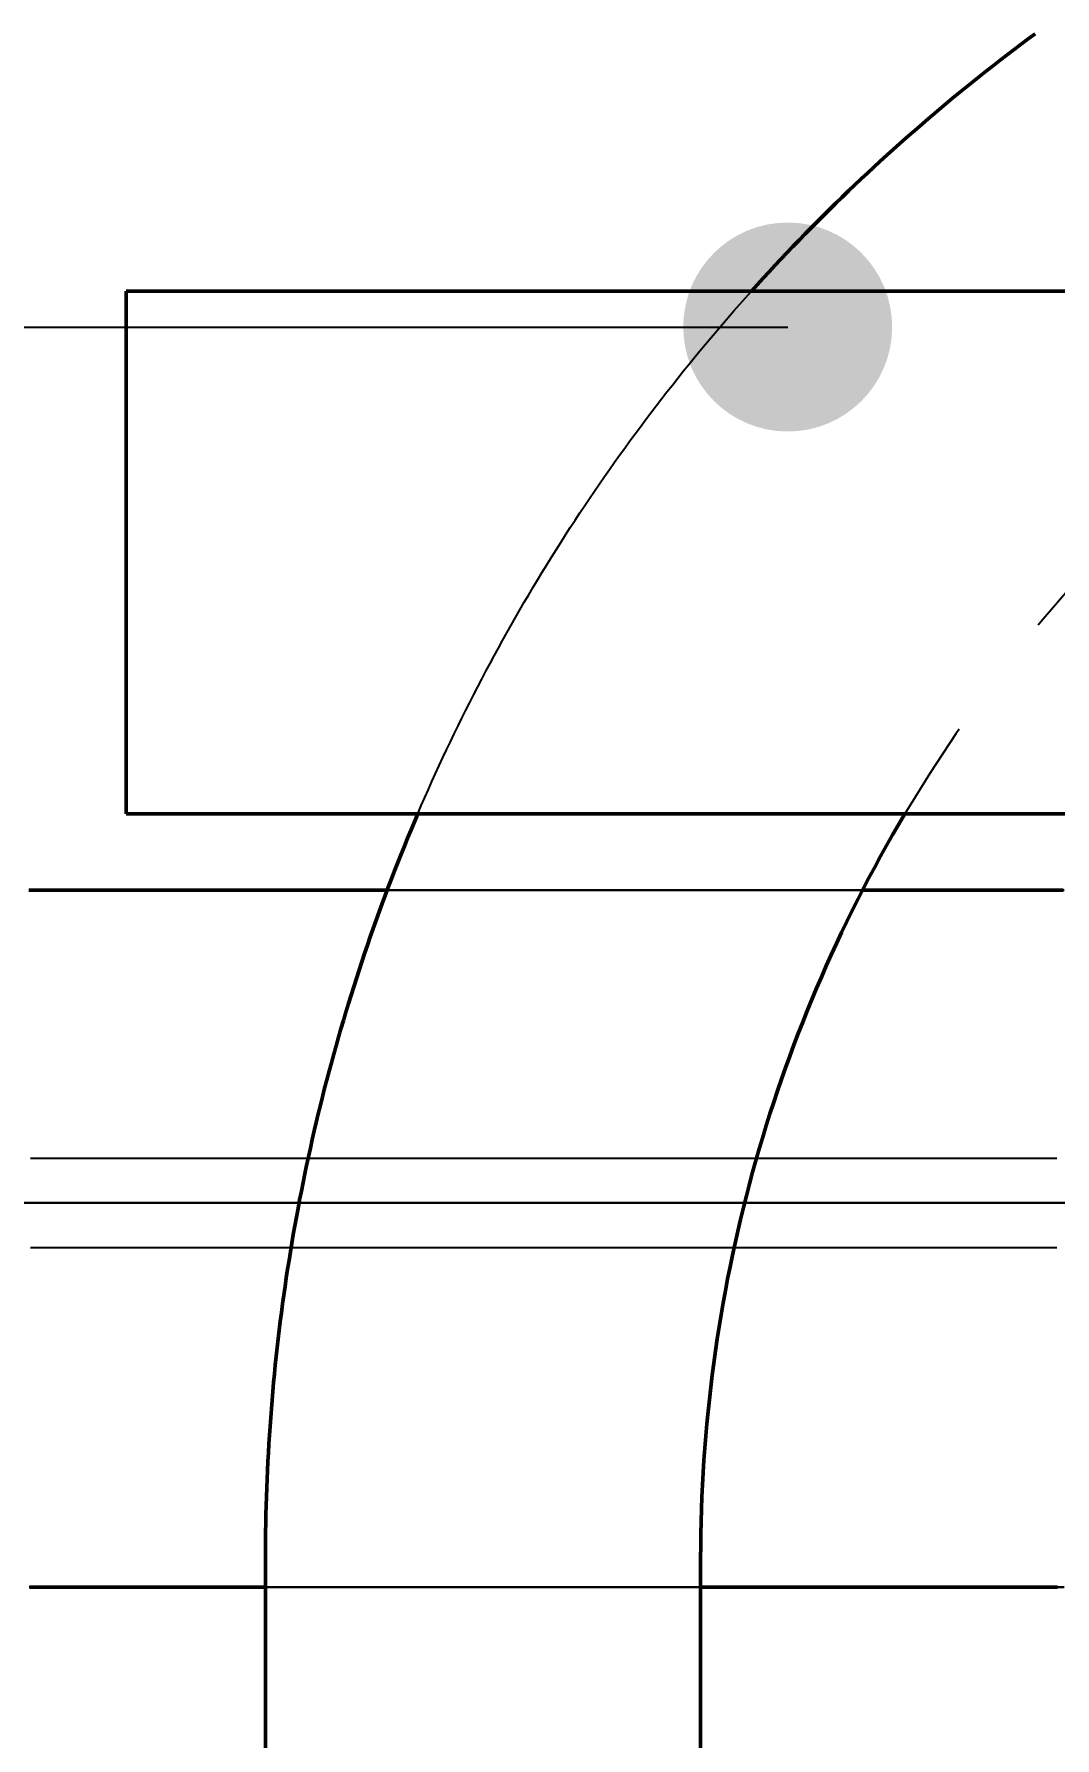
# Model space of a CAD drawing. Header units: millimetres. Extents: x 0 to 594, y 0 to 420.
# Drawn here: x 80.55 to 86.41, y 334.33 to 344.11 of the extents above; entities that cross this region are included whole.
import ezdxf

# ---------------------------------------------------------------- set-up
doc = ezdxf.new("R2010")
doc.units = ezdxf.units.MM
doc.linetypes.add('ISO02-TRAZOS', pattern=[3.75, 3, -0.75])
for name, color, linetype, lineweight in [('01-VISIBLE', 7, 'CONTINUOUS', 50), ('02-OCULTA', 4, 'ISO02-TRAZOS', 25), ('04-COTA', 3, 'CONTINUOUS', 25), ('08-FINA', 5, 'CONTINUOUS', 25)]:
    doc.layers.add(name, color=color, linetype=linetype, lineweight=lineweight)
doc.styles.add('ISO3098', font='isocpeur.ttf')
doc.dimstyles.new('FLAMA-ISO', dxfattribs={"dimtxt": 3.5, "dimasz": 3, "dimexe": 2, "dimexo": 1, "dimgap": 1, "dimtad": 1, "dimdec": 1, "dimtxsty": 'ISO3098', "dimcen": 2.5, "dimclrd": 3, "dimclre": 3, "dimclrt": 3, "dimazin": 3, "dimtfac": 1, "dimtmove": 0, "dimatfit": 3, "dimlwd": 25, "dimlwe": 25})

msp = doc.modelspace()

# ---------------------------------------------------------------- hatches: boundary and pattern name
at = {"layer": '08-FINA'}
h = msp.add_hatch(color=7, dxfattribs=at)
h.dxf.hatch_style = 1
edge = h.paths.add_edge_path()
edge.add_arc((84.875, 342.4292), 0.6, 0, 360)

# ---------------------------------------------------------------- linework, layer by layer
at = {"layer": '01-VISIBLE'}
for p, q in [((81.075, 339.635), (81.075, 342.635)), ((81.075, 342.635), (104.425, 342.635)), ((81.075, 339.635), (104.425, 339.635)), ((81.875, 314.1565), (81.875, 335.36)), ((84.375, 314.1565), (84.375, 335.36))]:
    msp.add_line(p, q, dxfattribs=at)
for points in [[(84.6667, 342.635), (84.7003, 342.6721), (84.734, 342.7091), (84.7679, 342.746), (84.802, 342.7826), (84.8363, 342.8191), (84.8707, 342.8555), (84.9053, 342.8917), (84.9401, 342.9277), (84.975, 342.9636), (85.0101, 342.9993), (85.0453, 343.0349), (85.0808, 343.0703), (85.1163, 343.1055), (85.1521, 343.1406), (85.188, 343.1755), (85.2241, 343.2102), (85.2603, 343.2448), (85.2967, 343.2792), (85.3332, 343.3134), (85.3699, 343.3475), (85.4068, 343.3814), (85.4438, 343.4151), (85.4809, 343.4487), (85.5183, 343.482), (85.5557, 343.5153), (85.5934, 343.5483), (85.6311, 343.5812), (85.6691, 343.6138), (85.7071, 343.6464), (85.7454, 343.6787), (85.7837, 343.7109), (85.8223, 343.7428), (85.8609, 343.7747), (85.8998, 343.8063), (85.9387, 343.8377), (85.9778, 343.869), (86.0171, 343.9001), (86.0565, 343.931), (86.096, 343.9617), (86.1357, 343.9923), (86.1755, 344.0226), (86.2154, 344.0528), (86.2555, 344.0828), (86.2958, 344.1126)], [(81.875, 335.36), (81.8751, 335.4105), (81.8755, 335.461), (81.8761, 335.5115), (81.8769, 335.562), (81.8779, 335.6125), (81.8792, 335.663), (81.8807, 335.7134), (81.8825, 335.7639), (81.8845, 335.8144), (81.8867, 335.8648), (81.8892, 335.9153), (81.8919, 335.9657), (81.8948, 336.0161), (81.898, 336.0665), (81.9014, 336.1169), (81.905, 336.1673), (81.9089, 336.2176), (81.913, 336.2679), (81.9173, 336.3183), (81.9219, 336.3686), (81.9267, 336.4188), (81.9317, 336.4691), (81.937, 336.5193), (81.9425, 336.5695), (81.9482, 336.6197), (81.9542, 336.6698), (81.9604, 336.7199), (81.9668, 336.77), (81.9735, 336.8201), (81.9804, 336.8701), (81.9875, 336.9201), (81.9948, 336.9701), (82.0024, 337.02), (82.0103, 337.0699), (82.0183, 337.1197), (82.0266, 337.1696), (82.0351, 337.2193), (82.0439, 337.2691), (82.0529, 337.3188), (82.0621, 337.3684), (82.0715, 337.418), (82.0812, 337.4676), (82.0911, 337.5171), (82.1012, 337.5666), (82.1116, 337.616), (82.1222, 337.6654), (82.133, 337.7147), (82.144, 337.764), (82.1553, 337.8132), (82.1668, 337.8624), (82.1786, 337.9115), (82.1905, 337.9606), (82.2027, 338.0096), (82.2151, 338.0585), (82.2278, 338.1074), (82.2406, 338.1563), (82.2537, 338.205), (82.2671, 338.2537), (82.2806, 338.3024), (82.2944, 338.351), (82.3084, 338.3995), (82.3226, 338.448), (82.3371, 338.4963), (82.3518, 338.5447), (82.3667, 338.5929), (82.3818, 338.6411), (82.3971, 338.6892), (82.4127, 338.7372), (82.4285, 338.7852), (82.4445, 338.8331), (82.4607, 338.8809), (82.4772, 338.9287), (82.4939, 338.9763), (82.5108, 339.0239), (82.5279, 339.0714), (82.5453, 339.1189), (82.5628, 339.1662), (82.5806, 339.2135), (82.5986, 339.2607), (82.6168, 339.3078), (82.6353, 339.3548), (82.6539, 339.4017), (82.6728, 339.4485), (82.6919, 339.4953), (82.7112, 339.5419), (82.7308, 339.5885), (82.7505, 339.635)], [(80.5156, 339.195), (80.5658, 339.195), (80.616, 339.195), (80.6662, 339.195), (80.7164, 339.195), (80.7666, 339.195), (80.8168, 339.195), (80.867, 339.195), (80.9172, 339.195), (80.9674, 339.195), (81.0176, 339.195), (81.0678, 339.195), (81.118, 339.195), (81.1682, 339.195), (81.2184, 339.195), (81.2685, 339.195), (81.3187, 339.195), (81.3689, 339.195), (81.4191, 339.195), (81.4693, 339.195), (81.5195, 339.195), (81.5697, 339.195), (81.6199, 339.195), (81.6701, 339.195), (81.7203, 339.195), (81.7705, 339.195), (81.8207, 339.195), (81.8709, 339.195), (81.9211, 339.195), (81.9713, 339.195), (82.0215, 339.195), (82.0717, 339.195), (82.1219, 339.195), (82.1721, 339.195), (82.2223, 339.195), (82.2725, 339.195), (82.3227, 339.195), (82.3729, 339.195), (82.423, 339.195), (82.4732, 339.195), (82.5234, 339.195), (82.5736, 339.195)], [(85.3046, 339.195), (85.3548, 339.195), (85.4049, 339.195), (85.4551, 339.195), (85.5052, 339.195), (85.5553, 339.195), (85.6055, 339.195), (85.6556, 339.195), (85.7057, 339.195), (85.7559, 339.195), (85.806, 339.195), (85.8561, 339.195), (85.9063, 339.195), (85.9564, 339.195), (86.0066, 339.195), (86.0567, 339.195), (86.1068, 339.195), (86.157, 339.195), (86.2071, 339.195), (86.2572, 339.195), (86.3074, 339.195), (86.3575, 339.195), (86.4077, 339.195), (86.4578, 339.195)], [(80.5189, 335.195), (80.5691, 335.195), (80.6194, 335.195), (80.6696, 335.195), (80.7198, 335.195), (80.77, 335.195), (80.8203, 335.195), (80.8705, 335.195), (80.9207, 335.195), (80.9709, 335.195), (81.0212, 335.195), (81.0714, 335.195), (81.1216, 335.195), (81.1718, 335.195), (81.2221, 335.195), (81.2723, 335.195), (81.3225, 335.195), (81.3727, 335.195), (81.423, 335.195), (81.4732, 335.195), (81.5234, 335.195), (81.5736, 335.195), (81.6239, 335.195), (81.6741, 335.195), (81.7243, 335.195), (81.7745, 335.195), (81.8248, 335.195), (81.875, 335.195)], [(84.375, 335.195), (84.425, 335.195), (84.475, 335.195), (84.525, 335.195), (84.575, 335.195), (84.625, 335.195), (84.675, 335.195), (84.725, 335.195), (84.775, 335.195), (84.825, 335.195), (84.875, 335.195), (84.925, 335.195), (84.975, 335.195), (85.025, 335.195), (85.075, 335.195), (85.125, 335.195), (85.175, 335.195), (85.225, 335.195), (85.275, 335.195), (85.325, 335.195), (85.375, 335.195), (85.425, 335.195), (85.475, 335.195), (85.525, 335.195), (85.575, 335.195), (85.625, 335.195), (85.675, 335.195), (85.725, 335.195), (85.775, 335.195), (85.825, 335.195), (85.875, 335.195), (85.925, 335.195), (85.975, 335.195), (86.025, 335.195), (86.075, 335.195), (86.125, 335.195), (86.175, 335.195), (86.225, 335.195), (86.275, 335.195), (86.325, 335.195), (86.375, 335.195), (86.425, 335.195)]]:
    msp.add_lwpolyline(points, dxfattribs=at)
msp.add_arc((92.75, 335.36), 8.375, 149.30634, 180, dxfattribs=at)
at = {"layer": '02-OCULTA'}
for p, q in [((81.075, 339.635), (81.075, 342.635)), ((81.075, 342.635), (91.75, 342.635)), ((81.075, 339.635), (91.75, 339.635))]:
    msp.add_line(p, q, dxfattribs=at)
for points in [[(82.7505, 339.635), (82.7704, 339.6813), (82.7905, 339.7274), (82.8109, 339.7735), (82.8314, 339.8195), (82.8522, 339.8654), (82.8731, 339.9112), (82.8943, 339.9569), (82.9157, 340.0025), (82.9373, 340.0479), (82.9591, 340.0933), (82.9812, 340.1386), (83.0034, 340.1838), (83.0258, 340.2289), (83.0485, 340.2739), (83.0713, 340.3188), (83.0944, 340.3635), (83.1177, 340.4082), (83.1412, 340.4528), (83.1649, 340.4972), (83.1888, 340.5415), (83.2129, 340.5858), (83.2372, 340.6299), (83.2617, 340.6739), (83.2864, 340.7178), (83.3113, 340.7615), (83.3364, 340.8052), (83.3617, 340.8487), (83.3872, 340.8921), (83.413, 340.9354), (83.4389, 340.9786), (83.465, 341.0217), (83.4913, 341.0646), (83.5178, 341.1074), (83.5446, 341.1501), (83.5715, 341.1927), (83.5986, 341.2351), (83.6259, 341.2775), (83.6534, 341.3197), (83.6811, 341.3617), (83.709, 341.4036), (83.7371, 341.4455), (83.7653, 341.4871), (83.7938, 341.5287), (83.8225, 341.5701), (83.8513, 341.6114), (83.8804, 341.6525), (83.9096, 341.6935), (83.9391, 341.7344), (83.9687, 341.7751), (83.9985, 341.8157), (84.0285, 341.8562), (84.0586, 341.8965), (84.089, 341.9367), (84.1196, 341.9767), (84.1503, 342.0166), (84.1812, 342.0564), (84.2123, 342.096), (84.2436, 342.1355), (84.2751, 342.1748), (84.3067, 342.214), (84.3386, 342.253), (84.3706, 342.2919), (84.4028, 342.3306), (84.4351, 342.3692), (84.4677, 342.4076), (84.5004, 342.4459), (84.5333, 342.484), (84.5664, 342.522), (84.5996, 342.5598), (84.6331, 342.5975), (84.6667, 342.635)], [(86.411, 339.195), (86.3217, 339.195), (86.2324, 339.195), (86.1432, 339.195), (86.0539, 339.195), (85.9646, 339.195), (85.8753, 339.195), (85.786, 339.195), (85.6968, 339.195), (85.6075, 339.195), (85.5182, 339.195), (85.4289, 339.195), (85.3396, 339.195), (85.2504, 339.195), (85.1611, 339.195), (85.0718, 339.195), (84.9825, 339.195), (84.8932, 339.195), (84.8039, 339.195), (84.7147, 339.195), (84.6254, 339.195), (84.5361, 339.195), (84.4468, 339.195), (84.3575, 339.195), (84.2683, 339.195), (84.179, 339.195), (84.0897, 339.195), (84.0004, 339.195), (83.9111, 339.195), (83.8218, 339.195), (83.7326, 339.195), (83.6433, 339.195), (83.554, 339.195), (83.4647, 339.195), (83.3754, 339.195), (83.2862, 339.195), (83.1969, 339.195), (83.1076, 339.195), (83.0183, 339.195), (82.929, 339.195), (82.8398, 339.195), (82.7505, 339.195), (82.6612, 339.195), (82.5719, 339.195), (82.4826, 339.195), (82.3933, 339.195), (82.3041, 339.195), (82.2148, 339.195), (82.1255, 339.195), (82.0362, 339.195), (81.9469, 339.195), (81.8577, 339.195), (81.7684, 339.195), (81.6791, 339.195), (81.5898, 339.195), (81.5005, 339.195), (81.4112, 339.195), (81.322, 339.195), (81.2327, 339.195), (81.1434, 339.195), (81.0541, 339.195), (80.9648, 339.195), (80.8756, 339.195), (80.7863, 339.195), (80.697, 339.195), (80.6077, 339.195), (80.5184, 339.195)], [(80.5243, 339.195), (80.6116, 339.195), (80.6989, 339.195), (80.7863, 339.195), (80.8736, 339.195), (80.9609, 339.195), (81.0482, 339.195), (81.1356, 339.195), (81.2229, 339.195), (81.3102, 339.195), (81.3975, 339.195), (81.4849, 339.195), (81.5722, 339.195), (81.6595, 339.195), (81.7468, 339.195), (81.8342, 339.195), (81.9215, 339.195), (82.0088, 339.195), (82.0962, 339.195), (82.1835, 339.195), (82.2708, 339.195), (82.3581, 339.195), (82.4455, 339.195), (82.5328, 339.195), (82.6201, 339.195), (82.7074, 339.195), (82.7948, 339.195), (82.8821, 339.195), (82.9694, 339.195), (83.0567, 339.195), (83.1441, 339.195), (83.2314, 339.195), (83.3187, 339.195), (83.4061, 339.195), (83.4934, 339.195), (83.5807, 339.195), (83.668, 339.195), (83.7554, 339.195), (83.8427, 339.195), (83.93, 339.195), (84.0173, 339.195), (84.1047, 339.195), (84.192, 339.195), (84.2793, 339.195), (84.3666, 339.195), (84.454, 339.195), (84.5413, 339.195), (84.6286, 339.195), (84.716, 339.195), (84.8033, 339.195), (84.8906, 339.195), (84.9779, 339.195), (85.0653, 339.195), (85.1526, 339.195), (85.2399, 339.195), (85.3272, 339.195), (85.4146, 339.195), (85.5019, 339.195), (85.5892, 339.195), (85.6765, 339.195), (85.7639, 339.195), (85.8512, 339.195), (85.9385, 339.195), (86.0258, 339.195), (86.1132, 339.195), (86.2005, 339.195), (86.2878, 339.195), (86.3752, 339.195), (86.4625, 339.195)], [(86.4625, 339.195), (86.3752, 339.195), (86.2878, 339.195), (86.2005, 339.195), (86.1132, 339.195), (86.0258, 339.195), (85.9385, 339.195), (85.8512, 339.195), (85.7639, 339.195), (85.6765, 339.195), (85.5892, 339.195), (85.5019, 339.195), (85.4146, 339.195), (85.3272, 339.195), (85.2399, 339.195), (85.1526, 339.195), (85.0653, 339.195), (84.9779, 339.195), (84.8906, 339.195), (84.8033, 339.195), (84.716, 339.195), (84.6286, 339.195), (84.5413, 339.195), (84.454, 339.195), (84.3666, 339.195), (84.2793, 339.195), (84.192, 339.195), (84.1047, 339.195), (84.0173, 339.195), (83.93, 339.195), (83.8427, 339.195), (83.7554, 339.195), (83.668, 339.195), (83.5807, 339.195), (83.4934, 339.195), (83.4061, 339.195), (83.3187, 339.195), (83.2314, 339.195), (83.1441, 339.195), (83.0567, 339.195), (82.9694, 339.195), (82.8821, 339.195), (82.7948, 339.195), (82.7074, 339.195), (82.6201, 339.195), (82.5328, 339.195), (82.4455, 339.195), (82.3581, 339.195), (82.2708, 339.195), (82.1835, 339.195), (82.0962, 339.195), (82.0088, 339.195), (81.9215, 339.195), (81.8342, 339.195), (81.7468, 339.195), (81.6595, 339.195), (81.5722, 339.195), (81.4849, 339.195), (81.3975, 339.195), (81.3102, 339.195), (81.2229, 339.195), (81.1356, 339.195), (81.0482, 339.195), (80.9609, 339.195), (80.8736, 339.195), (80.7863, 339.195), (80.6989, 339.195), (80.6116, 339.195), (80.5243, 339.195)], [(82.5736, 339.195), (82.6242, 339.195), (82.6748, 339.195), (82.7254, 339.195), (82.7759, 339.195), (82.8265, 339.195), (82.8771, 339.195), (82.9277, 339.195), (82.9782, 339.195), (83.0288, 339.195), (83.0794, 339.195), (83.1299, 339.195), (83.1805, 339.195), (83.2311, 339.195), (83.2817, 339.195), (83.3322, 339.195), (83.3828, 339.195), (83.4334, 339.195), (83.484, 339.195), (83.5345, 339.195), (83.5851, 339.195), (83.6357, 339.195), (83.6863, 339.195), (83.7368, 339.195), (83.7874, 339.195), (83.838, 339.195), (83.8886, 339.195), (83.9391, 339.195), (83.9897, 339.195), (84.0403, 339.195), (84.0909, 339.195), (84.1414, 339.195), (84.192, 339.195), (84.2426, 339.195), (84.2932, 339.195), (84.3437, 339.195), (84.3943, 339.195), (84.4449, 339.195), (84.4955, 339.195), (84.546, 339.195), (84.5966, 339.195), (84.6472, 339.195), (84.6977, 339.195), (84.7483, 339.195), (84.7989, 339.195), (84.8495, 339.195), (84.9, 339.195), (84.9506, 339.195), (85.0012, 339.195), (85.0518, 339.195), (85.1023, 339.195), (85.1529, 339.195), (85.2035, 339.195), (85.2541, 339.195), (85.3046, 339.195)], [(86.4209, 337.656), (86.3342, 337.656), (86.2475, 337.656), (86.1608, 337.656), (86.0741, 337.656), (85.9874, 337.656), (85.9007, 337.656), (85.814, 337.656), (85.7273, 337.656), (85.6406, 337.656), (85.5539, 337.656), (85.4672, 337.656), (85.3805, 337.656), (85.2938, 337.656), (85.2071, 337.656), (85.1204, 337.656), (85.0337, 337.656), (84.947, 337.656), (84.8603, 337.656), (84.7736, 337.656), (84.6869, 337.656), (84.6002, 337.656), (84.5135, 337.656), (84.4268, 337.656), (84.3401, 337.656), (84.2534, 337.656), (84.1667, 337.656), (84.08, 337.656), (83.9933, 337.656), (83.9066, 337.656), (83.8199, 337.656), (83.7332, 337.656), (83.6465, 337.656), (83.5598, 337.656), (83.4731, 337.656), (83.3864, 337.656), (83.2997, 337.656), (83.213, 337.656), (83.1263, 337.656), (83.0396, 337.656), (82.9529, 337.656), (82.8662, 337.656), (82.7795, 337.656), (82.6928, 337.656), (82.6061, 337.656), (82.5194, 337.656), (82.4327, 337.656), (82.346, 337.656), (82.2593, 337.656), (82.1726, 337.656), (82.0859, 337.656), (81.9992, 337.656), (81.9125, 337.656), (81.8258, 337.656), (81.7391, 337.656), (81.6524, 337.656), (81.5657, 337.656), (81.479, 337.656), (81.3923, 337.656), (81.3056, 337.656), (81.2189, 337.656), (81.1322, 337.656), (81.0455, 337.656), (80.9588, 337.656), (80.8721, 337.656), (80.7854, 337.656), (80.6987, 337.656), (80.612, 337.656), (80.5253, 337.656)], [(86.4209, 337.656), (86.3342, 337.656), (86.2475, 337.656), (86.1608, 337.656), (86.0741, 337.656), (85.9874, 337.656), (85.9007, 337.656), (85.814, 337.656), (85.7273, 337.656), (85.6406, 337.656), (85.5539, 337.656), (85.4672, 337.656), (85.3805, 337.656), (85.2938, 337.656), (85.2071, 337.656), (85.1204, 337.656), (85.0337, 337.656), (84.947, 337.656), (84.8603, 337.656), (84.7736, 337.656), (84.6869, 337.656), (84.6002, 337.656), (84.5135, 337.656), (84.4268, 337.656), (84.3401, 337.656), (84.2534, 337.656), (84.1667, 337.656), (84.08, 337.656), (83.9933, 337.656), (83.9066, 337.656), (83.8199, 337.656), (83.7332, 337.656), (83.6465, 337.656), (83.5598, 337.656), (83.4731, 337.656), (83.3864, 337.656), (83.2997, 337.656), (83.213, 337.656), (83.1263, 337.656), (83.0396, 337.656), (82.9529, 337.656), (82.8662, 337.656), (82.7795, 337.656), (82.6928, 337.656), (82.6061, 337.656), (82.5194, 337.656), (82.4327, 337.656), (82.346, 337.656), (82.2593, 337.656), (82.1726, 337.656), (82.0859, 337.656), (81.9992, 337.656), (81.9125, 337.656), (81.8258, 337.656), (81.7391, 337.656), (81.6524, 337.656), (81.5657, 337.656), (81.479, 337.656), (81.3923, 337.656), (81.3056, 337.656), (81.2189, 337.656), (81.1322, 337.656), (81.0455, 337.656), (80.9588, 337.656), (80.8721, 337.656), (80.7854, 337.656), (80.6987, 337.656), (80.612, 337.656), (80.5253, 337.656)], [(86.4793, 337.4), (86.3934, 337.4), (86.3075, 337.4), (86.2216, 337.4), (86.1357, 337.4), (86.0498, 337.4), (85.9639, 337.4), (85.878, 337.4), (85.7921, 337.4), (85.7062, 337.4), (85.6203, 337.4), (85.5344, 337.4), (85.4485, 337.4), (85.3626, 337.4), (85.2767, 337.4), (85.1908, 337.4), (85.1049, 337.4), (85.019, 337.4), (84.9331, 337.4), (84.8472, 337.4), (84.7613, 337.4), (84.6754, 337.4), (84.5895, 337.4), (84.5036, 337.4), (84.4177, 337.4), (84.3318, 337.4), (84.2459, 337.4), (84.16, 337.4), (84.0741, 337.4), (83.9882, 337.4), (83.9023, 337.4), (83.8164, 337.4), (83.7305, 337.4), (83.6446, 337.4), (83.5587, 337.4), (83.4728, 337.4), (83.3869, 337.4), (83.301, 337.4), (83.2151, 337.4), (83.1292, 337.4), (83.0433, 337.4), (82.9574, 337.4), (82.8715, 337.4), (82.7856, 337.4), (82.6997, 337.4), (82.6138, 337.4), (82.5279, 337.4), (82.442, 337.4), (82.3561, 337.4), (82.2702, 337.4), (82.1843, 337.4), (82.0984, 337.4), (82.0125, 337.4), (81.9266, 337.4), (81.8407, 337.4), (81.7548, 337.4), (81.6689, 337.4), (81.583, 337.4), (81.4971, 337.4), (81.4112, 337.4), (81.3253, 337.4), (81.2394, 337.4), (81.1535, 337.4), (81.0676, 337.4), (80.9817, 337.4), (80.8958, 337.4), (80.8099, 337.4), (80.724, 337.4), (80.6381, 337.4), (80.5522, 337.4), (80.4663, 337.4)], [(80.4663, 337.4), (80.5522, 337.4), (80.6381, 337.4), (80.724, 337.4), (80.8099, 337.4), (80.8958, 337.4), (80.9817, 337.4), (81.0676, 337.4), (81.1535, 337.4), (81.2394, 337.4), (81.3253, 337.4), (81.4112, 337.4), (81.4971, 337.4), (81.583, 337.4), (81.6689, 337.4), (81.7548, 337.4), (81.8407, 337.4), (81.9266, 337.4), (82.0125, 337.4), (82.0984, 337.4), (82.1843, 337.4), (82.2702, 337.4), (82.3561, 337.4), (82.442, 337.4), (82.5279, 337.4), (82.6138, 337.4), (82.6997, 337.4), (82.7856, 337.4), (82.8715, 337.4), (82.9574, 337.4), (83.0433, 337.4), (83.1292, 337.4), (83.2151, 337.4), (83.301, 337.4), (83.3869, 337.4), (83.4728, 337.4), (83.5587, 337.4), (83.6446, 337.4), (83.7305, 337.4), (83.8164, 337.4), (83.9023, 337.4), (83.9882, 337.4), (84.0741, 337.4), (84.16, 337.4), (84.2459, 337.4), (84.3318, 337.4), (84.4177, 337.4), (84.5036, 337.4), (84.5895, 337.4), (84.6754, 337.4), (84.7613, 337.4), (84.8472, 337.4), (84.9331, 337.4), (85.019, 337.4), (85.1049, 337.4), (85.1908, 337.4), (85.2767, 337.4), (85.3626, 337.4), (85.4485, 337.4), (85.5344, 337.4), (85.6203, 337.4), (85.7062, 337.4), (85.7921, 337.4), (85.878, 337.4), (85.9639, 337.4), (86.0498, 337.4), (86.1357, 337.4), (86.2216, 337.4), (86.3075, 337.4), (86.3934, 337.4), (86.4793, 337.4)], [(86.4793, 337.4), (86.3934, 337.4), (86.3075, 337.4), (86.2216, 337.4), (86.1357, 337.4), (86.0498, 337.4), (85.9639, 337.4), (85.878, 337.4), (85.7921, 337.4), (85.7062, 337.4), (85.6203, 337.4), (85.5344, 337.4), (85.4485, 337.4), (85.3626, 337.4), (85.2767, 337.4), (85.1908, 337.4), (85.1049, 337.4), (85.019, 337.4), (84.9331, 337.4), (84.8472, 337.4), (84.7613, 337.4), (84.6754, 337.4), (84.5895, 337.4), (84.5036, 337.4), (84.4177, 337.4), (84.3318, 337.4), (84.2459, 337.4), (84.16, 337.4), (84.0741, 337.4), (83.9882, 337.4), (83.9023, 337.4), (83.8164, 337.4), (83.7305, 337.4), (83.6446, 337.4), (83.5587, 337.4), (83.4728, 337.4), (83.3869, 337.4), (83.301, 337.4), (83.2151, 337.4), (83.1292, 337.4), (83.0433, 337.4), (82.9574, 337.4), (82.8715, 337.4), (82.7856, 337.4), (82.6997, 337.4), (82.6138, 337.4), (82.5279, 337.4), (82.442, 337.4), (82.3561, 337.4), (82.2702, 337.4), (82.1843, 337.4), (82.0984, 337.4), (82.0125, 337.4), (81.9266, 337.4), (81.8407, 337.4), (81.7548, 337.4), (81.6689, 337.4), (81.583, 337.4), (81.4971, 337.4), (81.4112, 337.4), (81.3253, 337.4), (81.2394, 337.4), (81.1535, 337.4), (81.0676, 337.4), (80.9817, 337.4), (80.8958, 337.4), (80.8099, 337.4), (80.724, 337.4), (80.6381, 337.4), (80.5522, 337.4), (80.4663, 337.4)], [(80.4663, 337.4), (80.5522, 337.4), (80.6381, 337.4), (80.724, 337.4), (80.8099, 337.4), (80.8958, 337.4), (80.9817, 337.4), (81.0676, 337.4), (81.1535, 337.4), (81.2394, 337.4), (81.3253, 337.4), (81.4112, 337.4), (81.4971, 337.4), (81.583, 337.4), (81.6689, 337.4), (81.7548, 337.4), (81.8407, 337.4), (81.9266, 337.4), (82.0125, 337.4), (82.0984, 337.4), (82.1843, 337.4), (82.2702, 337.4), (82.3561, 337.4), (82.442, 337.4), (82.5279, 337.4), (82.6138, 337.4), (82.6997, 337.4), (82.7856, 337.4), (82.8715, 337.4), (82.9574, 337.4), (83.0433, 337.4), (83.1292, 337.4), (83.2151, 337.4), (83.301, 337.4), (83.3869, 337.4), (83.4728, 337.4), (83.5587, 337.4), (83.6446, 337.4), (83.7305, 337.4), (83.8164, 337.4), (83.9023, 337.4), (83.9882, 337.4), (84.0741, 337.4), (84.16, 337.4), (84.2459, 337.4), (84.3318, 337.4), (84.4177, 337.4), (84.5036, 337.4), (84.5895, 337.4), (84.6754, 337.4), (84.7613, 337.4), (84.8472, 337.4), (84.9331, 337.4), (85.019, 337.4), (85.1049, 337.4), (85.1908, 337.4), (85.2767, 337.4), (85.3626, 337.4), (85.4485, 337.4), (85.5344, 337.4), (85.6203, 337.4), (85.7062, 337.4), (85.7921, 337.4), (85.878, 337.4), (85.9639, 337.4), (86.0498, 337.4), (86.1357, 337.4), (86.2216, 337.4), (86.3075, 337.4), (86.3934, 337.4), (86.4793, 337.4)], [(86.45, 337.4), (86.3625, 337.4), (86.275, 337.4), (86.1875, 337.4), (86.1, 337.4), (86.0125, 337.4), (85.925, 337.4), (85.8375, 337.4), (85.75, 337.4), (85.6625, 337.4), (85.575, 337.4), (85.4875, 337.4), (85.4, 337.4), (85.3125, 337.4), (85.225, 337.4), (85.1375, 337.4), (85.05, 337.4), (84.9625, 337.4), (84.875, 337.4), (84.7875, 337.4), (84.7, 337.4), (84.6125, 337.4), (84.525, 337.4), (84.4375, 337.4), (84.35, 337.4), (84.2625, 337.4), (84.175, 337.4), (84.0875, 337.4), (84, 337.4), (83.9125, 337.4), (83.825, 337.4), (83.7375, 337.4), (83.65, 337.4), (83.5625, 337.4), (83.475, 337.4), (83.3875, 337.4), (83.3, 337.4), (83.2125, 337.4), (83.125, 337.4), (83.0375, 337.4), (82.95, 337.4), (82.8625, 337.4), (82.775, 337.4), (82.6875, 337.4), (82.6, 337.4), (82.5125, 337.4), (82.425, 337.4), (82.3375, 337.4), (82.25, 337.4), (82.1625, 337.4), (82.075, 337.4), (81.9875, 337.4), (81.9, 337.4), (81.8125, 337.4), (81.725, 337.4), (81.6375, 337.4), (81.55, 337.4), (81.4625, 337.4), (81.375, 337.4), (81.2875, 337.4), (81.2, 337.4), (81.1125, 337.4), (81.025, 337.4), (80.9375, 337.4), (80.85, 337.4), (80.7625, 337.4), (80.675, 337.4), (80.5875, 337.4), (80.5, 337.4)], [(80.5, 337.4), (80.5875, 337.4), (80.675, 337.4), (80.7625, 337.4), (80.85, 337.4), (80.9375, 337.4), (81.025, 337.4), (81.1125, 337.4), (81.2, 337.4), (81.2875, 337.4), (81.375, 337.4), (81.4625, 337.4), (81.55, 337.4), (81.6375, 337.4), (81.725, 337.4), (81.8125, 337.4), (81.9, 337.4), (81.9875, 337.4), (82.075, 337.4), (82.1625, 337.4), (82.25, 337.4), (82.3375, 337.4), (82.425, 337.4), (82.5125, 337.4), (82.6, 337.4), (82.6875, 337.4), (82.775, 337.4), (82.8625, 337.4), (82.95, 337.4), (83.0375, 337.4), (83.125, 337.4), (83.2125, 337.4), (83.3, 337.4), (83.3875, 337.4), (83.475, 337.4), (83.5625, 337.4), (83.65, 337.4), (83.7375, 337.4), (83.825, 337.4), (83.9125, 337.4), (84, 337.4), (84.0875, 337.4), (84.175, 337.4), (84.2625, 337.4), (84.35, 337.4), (84.4375, 337.4), (84.525, 337.4), (84.6125, 337.4), (84.7, 337.4), (84.7875, 337.4), (84.875, 337.4), (84.9625, 337.4), (85.05, 337.4), (85.1375, 337.4), (85.225, 337.4), (85.3125, 337.4), (85.4, 337.4), (85.4875, 337.4), (85.575, 337.4), (85.6625, 337.4), (85.75, 337.4), (85.8375, 337.4), (85.925, 337.4), (86.0125, 337.4), (86.1, 337.4), (86.1875, 337.4), (86.275, 337.4), (86.3625, 337.4), (86.45, 337.4)], [(86.45, 337.4), (86.3625, 337.4), (86.275, 337.4), (86.1875, 337.4), (86.1, 337.4), (86.0125, 337.4), (85.925, 337.4), (85.8375, 337.4), (85.75, 337.4), (85.6625, 337.4), (85.575, 337.4), (85.4875, 337.4), (85.4, 337.4), (85.3125, 337.4), (85.225, 337.4), (85.1375, 337.4), (85.05, 337.4), (84.9625, 337.4), (84.875, 337.4), (84.7875, 337.4), (84.7, 337.4), (84.6125, 337.4), (84.525, 337.4), (84.4375, 337.4), (84.35, 337.4), (84.2625, 337.4), (84.175, 337.4), (84.0875, 337.4), (84, 337.4), (83.9125, 337.4), (83.825, 337.4), (83.7375, 337.4), (83.65, 337.4), (83.5625, 337.4), (83.475, 337.4), (83.3875, 337.4), (83.3, 337.4), (83.2125, 337.4), (83.125, 337.4), (83.0375, 337.4), (82.95, 337.4), (82.8625, 337.4), (82.775, 337.4), (82.6875, 337.4), (82.6, 337.4), (82.5125, 337.4), (82.425, 337.4), (82.3375, 337.4), (82.25, 337.4), (82.1625, 337.4), (82.075, 337.4), (81.9875, 337.4), (81.9, 337.4), (81.8125, 337.4), (81.725, 337.4), (81.6375, 337.4), (81.55, 337.4), (81.4625, 337.4), (81.375, 337.4), (81.2875, 337.4), (81.2, 337.4), (81.1125, 337.4), (81.025, 337.4), (80.9375, 337.4), (80.85, 337.4), (80.7625, 337.4), (80.675, 337.4), (80.5875, 337.4), (80.5, 337.4)], [(80.5, 337.4), (80.5875, 337.4), (80.675, 337.4), (80.7625, 337.4), (80.85, 337.4), (80.9375, 337.4), (81.025, 337.4), (81.1125, 337.4), (81.2, 337.4), (81.2875, 337.4), (81.375, 337.4), (81.4625, 337.4), (81.55, 337.4), (81.6375, 337.4), (81.725, 337.4), (81.8125, 337.4), (81.9, 337.4), (81.9875, 337.4), (82.075, 337.4), (82.1625, 337.4), (82.25, 337.4), (82.3375, 337.4), (82.425, 337.4), (82.5125, 337.4), (82.6, 337.4), (82.6875, 337.4), (82.775, 337.4), (82.8625, 337.4), (82.95, 337.4), (83.0375, 337.4), (83.125, 337.4), (83.2125, 337.4), (83.3, 337.4), (83.3875, 337.4), (83.475, 337.4), (83.5625, 337.4), (83.65, 337.4), (83.7375, 337.4), (83.825, 337.4), (83.9125, 337.4), (84, 337.4), (84.0875, 337.4), (84.175, 337.4), (84.2625, 337.4), (84.35, 337.4), (84.4375, 337.4), (84.525, 337.4), (84.6125, 337.4), (84.7, 337.4), (84.7875, 337.4), (84.875, 337.4), (84.9625, 337.4), (85.05, 337.4), (85.1375, 337.4), (85.225, 337.4), (85.3125, 337.4), (85.4, 337.4), (85.4875, 337.4), (85.575, 337.4), (85.6625, 337.4), (85.75, 337.4), (85.8375, 337.4), (85.925, 337.4), (86.0125, 337.4), (86.1, 337.4), (86.1875, 337.4), (86.275, 337.4), (86.3625, 337.4), (86.45, 337.4)], [(80.5253, 337.144), (80.612, 337.144), (80.6987, 337.144), (80.7854, 337.144), (80.8721, 337.144), (80.9588, 337.144), (81.0455, 337.144), (81.1322, 337.144), (81.2189, 337.144), (81.3056, 337.144), (81.3923, 337.144), (81.479, 337.144), (81.5657, 337.144), (81.6524, 337.144), (81.7391, 337.144), (81.8258, 337.144), (81.9125, 337.144), (81.9992, 337.144), (82.0859, 337.144), (82.1726, 337.144), (82.2593, 337.144), (82.346, 337.144), (82.4327, 337.144), (82.5194, 337.144), (82.6061, 337.144), (82.6928, 337.144), (82.7795, 337.144), (82.8662, 337.144), (82.9529, 337.144), (83.0396, 337.144), (83.1263, 337.144), (83.213, 337.144), (83.2997, 337.144), (83.3864, 337.144), (83.4731, 337.144), (83.5598, 337.144), (83.6465, 337.144), (83.7332, 337.144), (83.8199, 337.144), (83.9066, 337.144), (83.9933, 337.144), (84.08, 337.144), (84.1667, 337.144), (84.2534, 337.144), (84.3401, 337.144), (84.4268, 337.144), (84.5135, 337.144), (84.6002, 337.144), (84.6869, 337.144), (84.7736, 337.144), (84.8603, 337.144), (84.947, 337.144), (85.0337, 337.144), (85.1204, 337.144), (85.2071, 337.144), (85.2938, 337.144), (85.3805, 337.144), (85.4672, 337.144), (85.5539, 337.144), (85.6406, 337.144), (85.7273, 337.144), (85.814, 337.144), (85.9007, 337.144), (85.9874, 337.144), (86.0741, 337.144), (86.1608, 337.144), (86.2475, 337.144), (86.3342, 337.144), (86.4209, 337.144)], [(80.5253, 337.144), (80.612, 337.144), (80.6987, 337.144), (80.7854, 337.144), (80.8721, 337.144), (80.9588, 337.144), (81.0455, 337.144), (81.1322, 337.144), (81.2189, 337.144), (81.3056, 337.144), (81.3923, 337.144), (81.479, 337.144), (81.5657, 337.144), (81.6524, 337.144), (81.7391, 337.144), (81.8258, 337.144), (81.9125, 337.144), (81.9992, 337.144), (82.0859, 337.144), (82.1726, 337.144), (82.2593, 337.144), (82.346, 337.144), (82.4327, 337.144), (82.5194, 337.144), (82.6061, 337.144), (82.6928, 337.144), (82.7795, 337.144), (82.8662, 337.144), (82.9529, 337.144), (83.0396, 337.144), (83.1263, 337.144), (83.213, 337.144), (83.2997, 337.144), (83.3864, 337.144), (83.4731, 337.144), (83.5598, 337.144), (83.6465, 337.144), (83.7332, 337.144), (83.8199, 337.144), (83.9066, 337.144), (83.9933, 337.144), (84.08, 337.144), (84.1667, 337.144), (84.2534, 337.144), (84.3401, 337.144), (84.4268, 337.144), (84.5135, 337.144), (84.6002, 337.144), (84.6869, 337.144), (84.7736, 337.144), (84.8603, 337.144), (84.947, 337.144), (85.0337, 337.144), (85.1204, 337.144), (85.2071, 337.144), (85.2938, 337.144), (85.3805, 337.144), (85.4672, 337.144), (85.5539, 337.144), (85.6406, 337.144), (85.7273, 337.144), (85.814, 337.144), (85.9007, 337.144), (85.9874, 337.144), (86.0741, 337.144), (86.1608, 337.144), (86.2475, 337.144), (86.3342, 337.144), (86.4209, 337.144)], [(86.411, 335.195), (86.3217, 335.195), (86.2324, 335.195), (86.1432, 335.195), (86.0539, 335.195), (85.9646, 335.195), (85.8753, 335.195), (85.786, 335.195), (85.6968, 335.195), (85.6075, 335.195), (85.5182, 335.195), (85.4289, 335.195), (85.3396, 335.195), (85.2504, 335.195), (85.1611, 335.195), (85.0718, 335.195), (84.9825, 335.195), (84.8932, 335.195), (84.8039, 335.195), (84.7147, 335.195), (84.6254, 335.195), (84.5361, 335.195), (84.4468, 335.195), (84.3575, 335.195), (84.2683, 335.195), (84.179, 335.195), (84.0897, 335.195), (84.0004, 335.195), (83.9111, 335.195), (83.8218, 335.195), (83.7326, 335.195), (83.6433, 335.195), (83.554, 335.195), (83.4647, 335.195), (83.3754, 335.195), (83.2862, 335.195), (83.1969, 335.195), (83.1076, 335.195), (83.0183, 335.195), (82.929, 335.195), (82.8398, 335.195), (82.7505, 335.195), (82.6612, 335.195), (82.5719, 335.195), (82.4826, 335.195), (82.3933, 335.195), (82.3041, 335.195), (82.2148, 335.195), (82.1255, 335.195), (82.0362, 335.195), (81.9469, 335.195), (81.8577, 335.195), (81.7684, 335.195), (81.6791, 335.195), (81.5898, 335.195), (81.5005, 335.195), (81.4112, 335.195), (81.322, 335.195), (81.2327, 335.195), (81.1434, 335.195), (81.0541, 335.195), (80.9648, 335.195), (80.8756, 335.195), (80.7863, 335.195), (80.697, 335.195), (80.6077, 335.195), (80.5184, 335.195)], [(80.5243, 335.195), (80.6116, 335.195), (80.6989, 335.195), (80.7863, 335.195), (80.8736, 335.195), (80.9609, 335.195), (81.0482, 335.195), (81.1356, 335.195), (81.2229, 335.195), (81.3102, 335.195), (81.3975, 335.195), (81.4849, 335.195), (81.5722, 335.195), (81.6595, 335.195), (81.7468, 335.195), (81.8342, 335.195), (81.9215, 335.195), (82.0088, 335.195), (82.0962, 335.195), (82.1835, 335.195), (82.2708, 335.195), (82.3581, 335.195), (82.4455, 335.195), (82.5328, 335.195), (82.6201, 335.195), (82.7074, 335.195), (82.7948, 335.195), (82.8821, 335.195), (82.9694, 335.195), (83.0567, 335.195), (83.1441, 335.195), (83.2314, 335.195), (83.3187, 335.195), (83.4061, 335.195), (83.4934, 335.195), (83.5807, 335.195), (83.668, 335.195), (83.7554, 335.195), (83.8427, 335.195), (83.93, 335.195), (84.0173, 335.195), (84.1047, 335.195), (84.192, 335.195), (84.2793, 335.195), (84.3666, 335.195), (84.454, 335.195), (84.5413, 335.195), (84.6286, 335.195), (84.716, 335.195), (84.8033, 335.195), (84.8906, 335.195), (84.9779, 335.195), (85.0653, 335.195), (85.1526, 335.195), (85.2399, 335.195), (85.3272, 335.195), (85.4146, 335.195), (85.5019, 335.195), (85.5892, 335.195), (85.6765, 335.195), (85.7639, 335.195), (85.8512, 335.195), (85.9385, 335.195), (86.0258, 335.195), (86.1132, 335.195), (86.2005, 335.195), (86.2878, 335.195), (86.3752, 335.195), (86.4625, 335.195)], [(86.4625, 335.195), (86.3752, 335.195), (86.2878, 335.195), (86.2005, 335.195), (86.1132, 335.195), (86.0258, 335.195), (85.9385, 335.195), (85.8512, 335.195), (85.7639, 335.195), (85.6765, 335.195), (85.5892, 335.195), (85.5019, 335.195), (85.4146, 335.195), (85.3272, 335.195), (85.2399, 335.195), (85.1526, 335.195), (85.0653, 335.195), (84.9779, 335.195), (84.8906, 335.195), (84.8033, 335.195), (84.716, 335.195), (84.6286, 335.195), (84.5413, 335.195), (84.454, 335.195), (84.3666, 335.195), (84.2793, 335.195), (84.192, 335.195), (84.1047, 335.195), (84.0173, 335.195), (83.93, 335.195), (83.8427, 335.195), (83.7554, 335.195), (83.668, 335.195), (83.5807, 335.195), (83.4934, 335.195), (83.4061, 335.195), (83.3187, 335.195), (83.2314, 335.195), (83.1441, 335.195), (83.0567, 335.195), (82.9694, 335.195), (82.8821, 335.195), (82.7948, 335.195), (82.7074, 335.195), (82.6201, 335.195), (82.5328, 335.195), (82.4455, 335.195), (82.3581, 335.195), (82.2708, 335.195), (82.1835, 335.195), (82.0962, 335.195), (82.0088, 335.195), (81.9215, 335.195), (81.8342, 335.195), (81.7468, 335.195), (81.6595, 335.195), (81.5722, 335.195), (81.4849, 335.195), (81.3975, 335.195), (81.3102, 335.195), (81.2229, 335.195), (81.1356, 335.195), (81.0482, 335.195), (80.9609, 335.195), (80.8736, 335.195), (80.7863, 335.195), (80.6989, 335.195), (80.6116, 335.195), (80.5243, 335.195)], [(81.875, 335.195), (81.925, 335.195), (81.975, 335.195), (82.025, 335.195), (82.075, 335.195), (82.125, 335.195), (82.175, 335.195), (82.225, 335.195), (82.275, 335.195), (82.325, 335.195), (82.375, 335.195), (82.425, 335.195), (82.475, 335.195), (82.525, 335.195), (82.575, 335.195), (82.625, 335.195), (82.675, 335.195), (82.725, 335.195), (82.775, 335.195), (82.825, 335.195), (82.875, 335.195), (82.925, 335.195), (82.975, 335.195), (83.025, 335.195), (83.075, 335.195), (83.125, 335.195), (83.175, 335.195), (83.225, 335.195), (83.275, 335.195), (83.325, 335.195), (83.375, 335.195), (83.425, 335.195), (83.475, 335.195), (83.525, 335.195), (83.575, 335.195), (83.625, 335.195), (83.675, 335.195), (83.725, 335.195), (83.775, 335.195), (83.825, 335.195), (83.875, 335.195), (83.925, 335.195), (83.975, 335.195), (84.025, 335.195), (84.075, 335.195), (84.125, 335.195), (84.175, 335.195), (84.225, 335.195), (84.275, 335.195), (84.325, 335.195), (84.375, 335.195)]]:
    msp.add_lwpolyline(points, dxfattribs=at)
msp.add_arc((92.75, 335.36), 8.375, 119.69709, 149.30634, dxfattribs=at)
at = {"layer": '08-FINA'}
msp.add_line((35, 342.4292), (84.875, 342.4292), dxfattribs=at)

# ---------------------------------------------------------------- dimensions: what is measured, and where the dimension line sits
at = {"layer": '04-COTA'}
msp.add_linear_dim(base=(53, 255), p1=(75.25, 255), p2=(89.75, 352.2761), angle=90, dimstyle='FLAMA-ISO', override={"dimlfac": 10}, dxfattribs=at).render()

doc.saveas('drawing.dxf')
